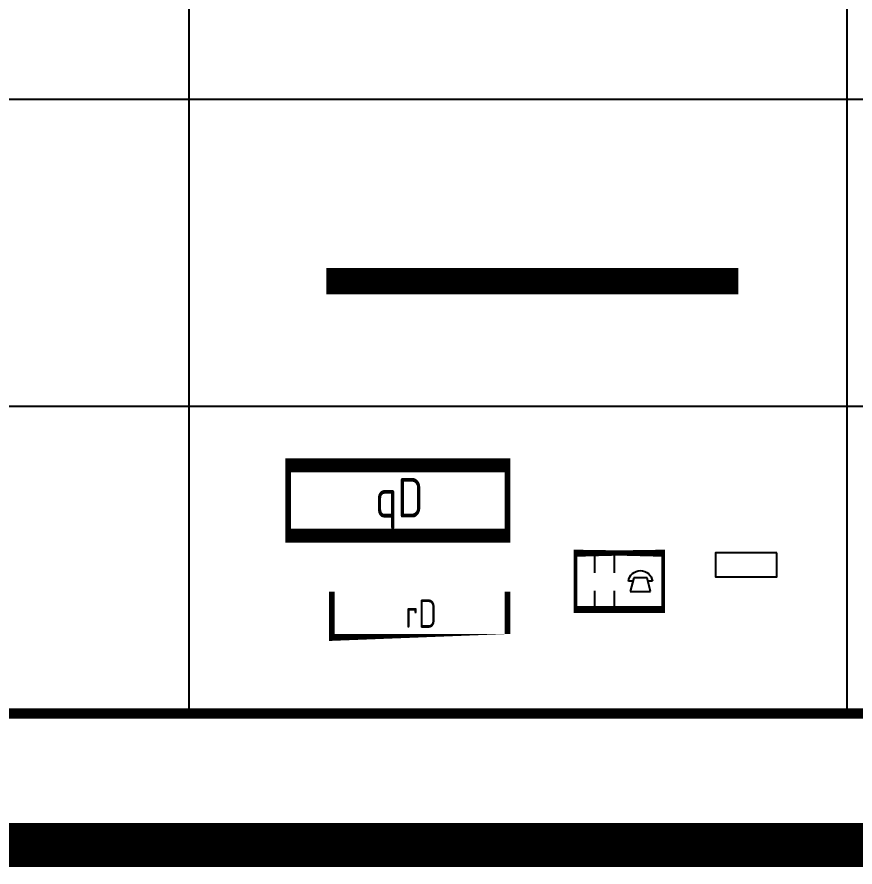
# Model space of a CAD drawing. Extents: x -518115 to 790560, y -210384 to 1628073.
# Drawn here: x 415161 to 417071, y 180157 to 182094 of the extents above; entities that cross this region are included whole.
import ezdxf
from ezdxf.enums import TextEntityAlignment as Align

# ---------------------------------------------------------------- set-up
doc = ezdxf.new("R2010")
doc.units = 0
doc.header["$LTSCALE"] = 1000
doc.header["$MEASUREMENT"] = 0
doc.linetypes.add('DASH', pattern=[0.35, 0.25, -0.1])
for name, color, linetype in [('C-Sheet-图框', 101, 'Continuous'), ('EQUIP-安防', 3, 'Continuous'), ('PUB_TEXT', 4, 'Continuous'), ('修改标示', 212, 'Continuous'), ('图框', 140, 'Continuous')]:
    doc.layers.add(name, color=color, linetype=linetype)
doc.layers.add('EQUIP-消防', color=3, linetype='Continuous', lineweight=20)
doc.styles.add('_TEL_DIM', font='SIMPLEX', dxfattribs={"width": 0.8, "height": 3.5, "bigfont": 'HZTXT'})
doc.styles.add('房间名称', font='TSSDENG', dxfattribs={"width": 0.8, "bigfont": 'HZTXT'})

# ---------------------------------------------------------------- blocks, each defined once
blk = doc.blocks.new('FSFSFSFSEG')
at = {"layer": 'EQUIP-消防', "const_width": 12.82051282052028}
blk.add_lwpolyline([(136866.5605577994, 335152.5449090759), (136466.5605577994, 335152.5449090774), (136466.5605577991, 335052.5449090772), (136866.5605577991, 335052.5449090757)], close=True, dxfattribs=at)
at = {"layer": 'PUB_TEXT', "color": 7, "true_color": 0xffffff, "style": '房间名称', "width": 0.8}
blk.add_text('rD', height=64.8, dxfattribs=at).set_placement((136633.7425204425, 335069.0046025831))
blk = doc.blocks.new('GDGRDGDRGDFD')
at = {"layer": 'EQUIP-消防', "const_width": 12.82051282052028}
blk.add_lwpolyline([(136866.5605577994, 335507.811971089), (136366.5605577994, 335507.8119710906), (136366.5605577991, 335347.8119710904), (136866.5605577991, 335347.8119710888)], close=True, dxfattribs=at)
at = {"layer": 'PUB_TEXT', "color": 7, "true_color": 0xffffff, "style": '房间名称', "width": 0.8}
blk.add_text('qD', height=90, dxfattribs=at).set_placement((136565.0499633249, 335395.5346836653))
blk = doc.blocks.new('A$C7D502F78')
at = {"layer": '修改标示', "ltscale": 2}
blk.add_lwpolyline([(-150.5951594244689, 197.3361875596456), (-10.59515942446887, 197.3361875596456), (-10.59515942446887, 142.3361875596456), (-150.5951594244689, 142.3361875596456)], close=True, dxfattribs=at)
blk = doc.blocks.new('$equip$00002628')
at = {"linetype": 'Continuous'}
for p, q in [((-0.624999999998181, 0.4150000000045111), (0.625000000001819, 0.4150000000045111)), ((-0.624999999998181, -0.4150000000045111), (-0.624999999998181, 0.4150000000045111)), ((0.07074779736467462, 0.1292446097322681), (0.07074779736467462, 0.4150000000045111)), ((0.3500291924156045, 0.1292446097322681), (0.3500291924156045, 0.4150000000045111)), ((0.625000000001819, 0.4150000000045111), (0.625000000001819, -0.4150000000045111)), ((-0.4717313354612998, 0.009603462141967611), (-0.4090194958534994, 0.009603462141967611)), ((-0.4457289298279647, -0.1375965378647379), (-0.3945289298262651, 0.05760346212991863)), ((-0.3945289298262651, 0.05760346212991863), (-0.3945289298262651, 0.05760346212991863)), ((-0.3945289298262651, 0.05760346212991863), (-0.2057289298081741, 0.05760346212991863)), ((-0.2057289298081741, 0.05760346212991863), (-0.1545289298064745, -0.1375965378647379)), ((-0.1912383637663879, 0.009603462141967611), (-0.1285265242022433, 0.009603462141967611)), ((-0.1545289298064745, -0.1375965378647379), (-0.4457289298279647, -0.1375965378647379)), ((0.07074779736467462, -0.4150000000045111), (0.07074779736467462, -0.1292446097468201)), ((0.3500291924156045, -0.4150000000045111), (0.3500291924156045, -0.1292446097468201)), ((0.625000000001819, -0.4150000000045111), (-0.624999999998181, -0.4150000000045111))]:
    blk.add_line(p, q, dxfattribs=at)
at = {"const_width": 0.05}
blk.add_lwpolyline([(-0.624999999998181, 0.4150000000045111), (0.625000000001819, 0.4150000000045111), (0.625000000001819, -0.4150000000045111), (-0.624999999998181, -0.4150000000045111), (-0.624999999998181, 0.4150000000045111), (0.625000000001819, 0.4150000000045111)], dxfattribs=at)
at = {"linetype": 'Continuous'}
blk.add_arc((-0.3001289298244956, -0.01143547351603047), 0.1728873113639825, 6.989740462788838, 173.0102595372112, dxfattribs=at)
for p in [(1.818989403545856e-12, 0.4150000000045111), (-0.624999999998181, 0), (0.625000000001819, -3.637978807091713e-12), (1.818989403545856e-12, -0.4150000000045111)]:
    blk.add_point(p)
at = {"color": 7, "style": '_TEL_DIM', "flags": 1}
blk.add_attdef('A', text='', height=2.5e-05, dxfattribs=at).set_placement((1.818989403545856e-12, 0), align=Align.MIDDLE_CENTER)
blk = doc.blocks.new('TK')
at = {"layer": '图框', "const_width": 100}
blk.add_lwpolyline([(548475.0184975343, 490313.6539831528), (548475.0184975343, 547713.6539831527), (467875.0184975343, 547713.6539831527), (467875.0184975343, 490313.6539831528)], close=True, dxfattribs=at)

msp = doc.modelspace()

# ---------------------------------------------------------------- linework, layer by layer
at = {"color": 5, "linetype": 'DASH', "ltscale": 0.5, "const_width": 60}
msp.add_lwpolyline([(416805.3691696365, 181492.1294657697), (415866.0157489841, 181492.1294671369)], dxfattribs=at)
at = {"layer": 'C-Sheet-图框', "color": 0}
for p, q in [((415552.744625957, 186806.8014090564), (415552.7446259549, 180506.8014090537)), ((417052.7446259561, 186806.8014090562), (417052.744625954, 180506.8014090537)), ((409114.112811693, 181906.8014090546), (422600.960053312, 181906.8014090551)), ((409114.112811693, 181206.8014090537), (422600.960053312, 181206.801409055))]:
    msp.add_line(p, q, dxfattribs=at)
at = {"layer": 'C-Sheet-图框', "color": 0, "const_width": 23.9999999999995}
msp.add_lwpolyline([(409114.1128116931, 180506.8014090532), (409114.1128116939, 187506.8014090565), (422600.960053312, 187506.8014090558), (422600.960053312, 180506.8014090545), (409114.1128116931, 180506.8014090532)], dxfattribs=at)

# ---------------------------------------------------------------- block references
for name, p in [('TK', (-59060.90568584122, -310106.8525740996)), ('GDGRDGDRGDFD', (279412.4745148704, -154442.0755717848)), ('FSFSFSFSEG', (279412.4745148704, -154367.1446243803))]:
    msp.add_blockref(name, p)
at = {"layer": 'EQUIP-安防', "xscale": -160, "yscale": 160, "zscale": 160, "rotation": 359.9999999998151}
msp.add_blockref('$equip$00002628', (416534.1863813807, 180806.5841618919), dxfattribs=at)
at = {"layer": '修改标示', "ltscale": 2, "xscale": -1}
msp.add_blockref('A$C7D502F78', (416742.6787459082, 180675.6479743326), dxfattribs=at)

doc.saveas('drawing.dxf')
